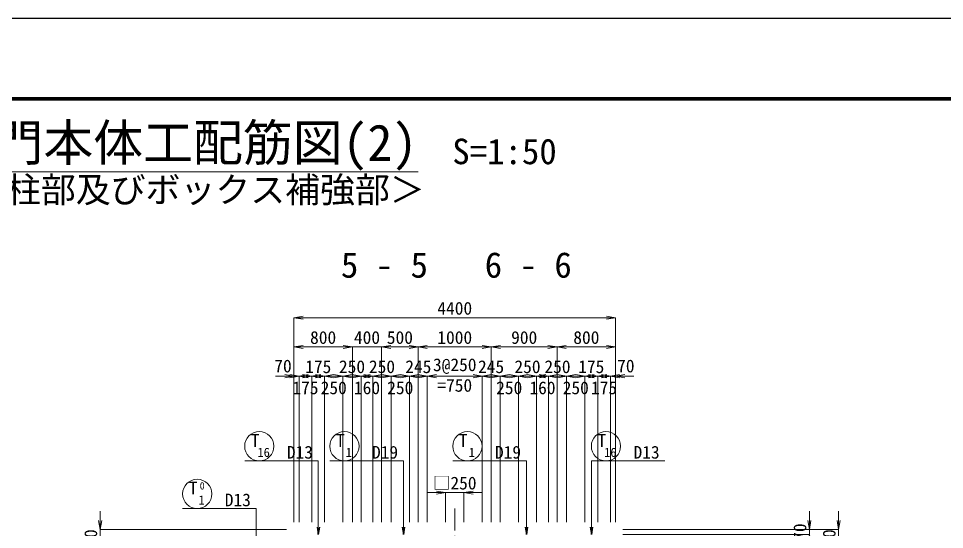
# Model space of a CAD drawing. Header units: millimetres. Extents: x 169470 to 758170, y -17820 to 11880.
# Drawn here: x 230330 to 242994, y 4883 to 11880 of the extents above; entities that cross this region are included whole.
import ezdxf
from ezdxf.enums import TextEntityAlignment as Align

# ---------------------------------------------------------------- set-up
doc = ezdxf.new("R2010")
doc.units = ezdxf.units.MM
doc.header["$LTSCALE"] = 50
doc.header["$PDSIZE"] = 300
doc.linetypes.add('SXF_一点短鎖線', pattern=[9.25, 6, -1.5, 0.25, -1.5])
doc.layers.get('Defpoints').update_dxf_attribs({"color": 151})
for name, color, linetype, lineweight in [('D-BMK', 2, 'SXF_一点短鎖線', 13), ('D-STR-DIM', 7, 'Continuous', 13), ('D-STR-HTXT', 7, 'Continuous', 13), ('D-STR-TXT', 7, 'Continuous', 13), ('D-TTL', 2, 'Continuous', 140), ('D-TTL-LINE', 7, 'Continuous', 13), ('D-TTL-TXT', 7, 'Continuous', 13)]:
    doc.layers.add(name, color=color, linetype=linetype, lineweight=lineweight)
doc.styles.add('MS ゴシック', font='MS Gothic.ttf')
doc.styles.add('YOKO_GOTHIC', font='MS Gothic.ttf')
doc.dimstyles.new('DIM-50', dxfattribs={"dimscale": 50, "dimtxt": 3.5, "dimasz": 2.5, "dimexe": 0, "dimexo": 2, "dimgap": 0.8, "dimtad": 1, "dimdec": 0, "dimzin": 1, "dimdsep": 46, "dimtxsty": 'MS ゴシック', "dimblk": 'OPEN', "dimcen": 0.1, "dimclrd": 256, "dimclre": 256, "dimclrt": 256, "dimaunit": 1, "dimadec": 3, "dimazin": 0, "dimtfac": 1, "dimtdec": 0, "dimtix": 1, "dimtmove": 2, "dimatfit": 3, "dimldrblk": 'OPEN', "dimfxl": 1, "dimlwd": -1, "dimlwe": -1, "dimarcsym": 2})
doc.dimstyles.new('S50', dxfattribs={"dimscale": 50, "dimtxt": 3.5, "dimasz": 2, "dimexe": 1, "dimexo": 1, "dimgap": 1, "dimtad": 1, "dimdec": 0, "dimzin": 1, "dimdsep": 46, "dimtxsty": 'YOKO_GOTHIC', "dimblk": 'OPEN', "dimcen": 0, "dimclrd": 256, "dimclre": 256, "dimclrt": 256, "dimaunit": 1, "dimadec": 3, "dimazin": 0, "dimtfac": 1, "dimtdec": 0, "dimtix": 1, "dimtmove": 2, "dimatfit": 3, "dimldrblk": 'OPEN', "dimfxl": 1, "dimlwd": -1, "dimlwe": -1, "dimarcsym": 0})

# ---------------------------------------------------------------- blocks, each defined once
blk = doc.blocks.new('_Open')
at = {"color": 0, "linetype": 'ByBlock', "lineweight": -2}
for p, q in [((-1, 0.17), (0, 0)), ((-1, -0.17), (0, 0)), ((0, 0), (-1, 0))]:
    blk.add_line(p, q, dxfattribs=at)
blk = doc.blocks.new('*D1336')
at = {"layer": 'D-STR-DIM', "transparency": 16777216}
for p, q in [((231446, 5008), (231446, 5133)), ((233996, 4883), (231446, 4883)), ((231446, 4883), (231446, 4533)), ((233996, 4533), (231446, 4533)), ((231446, 4408), (231446, 4283))]:
    blk.add_line(p, q, dxfattribs=at)
at = {"layer": 'Defpoints', "color": 0, "transparency": 16777216}
for p in [(234096, 4883), (231446, 4533), (234096, 4533)]:
    blk.add_point(p, dxfattribs=at)
at = {"layer": 'D-STR-DIM', "transparency": 16777216, "xscale": 125, "yscale": 125, "zscale": 125}
for p, rotation in [((231446, 4883), 270), ((231446, 4533), 90)]:
    blk.add_blockref('_Open', p, dxfattribs=dict(at, rotation=rotation))
at = {"layer": 'D-STR-DIM', "transparency": 16777216, "insert": (231319, 4708), "char_height": 175, "attachment_point": 5, "rotation": 90, "style": 'MS ゴシック'}
blk.add_mtext('350', dxfattribs=at)
blk = doc.blocks.new('*D1342')
at = {"layer": 'D-STR-DIM', "transparency": 16777216}
for p, q in [((234096, 4983), (234096, 7783)), ((234221, 7783), (238371, 7783)), ((238496, 4983), (238496, 7783))]:
    blk.add_line(p, q, dxfattribs=at)
at = {"layer": 'Defpoints', "color": 0, "transparency": 16777216}
for p in [(238496, 7783), (234096, 4883), (238496, 4883)]:
    blk.add_point(p, dxfattribs=at)
at = {"layer": 'D-STR-DIM', "transparency": 16777216, "xscale": 125, "yscale": 125, "zscale": 125, "rotation": 180}
blk.add_blockref('_Open', (234096, 7783), dxfattribs=at)
at = {"layer": 'D-STR-DIM', "transparency": 16777216, "xscale": 125, "yscale": 125, "zscale": 125}
blk.add_blockref('_Open', (238496, 7783), dxfattribs=at)
at = {"layer": 'D-STR-DIM', "transparency": 16777216, "insert": (236296, 7911), "char_height": 175, "attachment_point": 5, "style": 'MS ゴシック'}
blk.add_mtext('4400', dxfattribs=at)
blk = doc.blocks.new('*D1343')
at = {"layer": 'D-STR-DIM', "transparency": 16777216}
for p, q in [((234096, 4983), (234096, 7383)), ((234221, 7383), (234771, 7383)), ((234896, 4983), (234896, 7383))]:
    blk.add_line(p, q, dxfattribs=at)
at = {"layer": 'Defpoints', "color": 0, "transparency": 16777216}
for p in [(234896, 7383), (234096, 4883), (234896, 4883)]:
    blk.add_point(p, dxfattribs=at)
at = {"layer": 'D-STR-DIM', "transparency": 16777216, "xscale": 125, "yscale": 125, "zscale": 125, "rotation": 180}
blk.add_blockref('_Open', (234096, 7383), dxfattribs=at)
at = {"layer": 'D-STR-DIM', "transparency": 16777216, "xscale": 125, "yscale": 125, "zscale": 125}
blk.add_blockref('_Open', (234896, 7383), dxfattribs=at)
at = {"layer": 'D-STR-DIM', "transparency": 16777216, "insert": (234496, 7511), "char_height": 175, "attachment_point": 5, "style": 'MS ゴシック'}
blk.add_mtext('800', dxfattribs=at)
blk = doc.blocks.new('*D1344')
at = {"layer": 'D-STR-DIM', "transparency": 16777216}
for p, q in [((234771, 7383), (234646, 7383)), ((234896, 4983), (234896, 7383)), ((234896, 7383), (235296, 7383)), ((235296, 4983), (235296, 7383)), ((235421, 7383), (235546, 7383))]:
    blk.add_line(p, q, dxfattribs=at)
at = {"layer": 'Defpoints', "color": 0, "transparency": 16777216}
for p in [(235296, 7383), (234896, 4883), (235296, 4883)]:
    blk.add_point(p, dxfattribs=at)
at = {"layer": 'D-STR-DIM', "transparency": 16777216, "xscale": 125, "yscale": 125, "zscale": 125}
blk.add_blockref('_Open', (234896, 7383), dxfattribs=at)
at = {"layer": 'D-STR-DIM', "transparency": 16777216, "xscale": 125, "yscale": 125, "zscale": 125, "rotation": 180}
blk.add_blockref('_Open', (235296, 7383), dxfattribs=at)
at = {"layer": 'D-STR-DIM', "transparency": 16777216, "insert": (235096, 7511), "char_height": 175, "attachment_point": 5, "style": 'MS ゴシック'}
blk.add_mtext('400', dxfattribs=at)
blk = doc.blocks.new('*D1345')
at = {"layer": 'D-STR-DIM', "transparency": 16777216}
for p, q in [((235296, 4983), (235296, 7383)), ((235421, 7383), (235671, 7383)), ((235796, 4983), (235796, 7383))]:
    blk.add_line(p, q, dxfattribs=at)
at = {"layer": 'Defpoints', "color": 0, "transparency": 16777216}
for p in [(235796, 7383), (235296, 4883), (235796, 4883)]:
    blk.add_point(p, dxfattribs=at)
at = {"layer": 'D-STR-DIM', "transparency": 16777216, "xscale": 125, "yscale": 125, "zscale": 125, "rotation": 180}
blk.add_blockref('_Open', (235296, 7383), dxfattribs=at)
at = {"layer": 'D-STR-DIM', "transparency": 16777216, "xscale": 125, "yscale": 125, "zscale": 125}
blk.add_blockref('_Open', (235796, 7383), dxfattribs=at)
at = {"layer": 'D-STR-DIM', "transparency": 16777216, "insert": (235546, 7511), "char_height": 175, "attachment_point": 5, "style": 'MS ゴシック'}
blk.add_mtext('500', dxfattribs=at)
blk = doc.blocks.new('*D1346')
at = {"layer": 'D-STR-DIM', "transparency": 16777216}
for p, q in [((235796, 4983), (235796, 7383)), ((235921, 7383), (236671, 7383)), ((236796, 4983), (236796, 7383))]:
    blk.add_line(p, q, dxfattribs=at)
at = {"layer": 'Defpoints', "color": 0, "transparency": 16777216}
for p in [(236796, 7383), (235796, 4883), (236796, 4883)]:
    blk.add_point(p, dxfattribs=at)
at = {"layer": 'D-STR-DIM', "transparency": 16777216, "xscale": 125, "yscale": 125, "zscale": 125, "rotation": 180}
blk.add_blockref('_Open', (235796, 7383), dxfattribs=at)
at = {"layer": 'D-STR-DIM', "transparency": 16777216, "xscale": 125, "yscale": 125, "zscale": 125}
blk.add_blockref('_Open', (236796, 7383), dxfattribs=at)
at = {"layer": 'D-STR-DIM', "transparency": 16777216, "insert": (236296, 7511), "char_height": 175, "attachment_point": 5, "style": 'MS ゴシック'}
blk.add_mtext('1000', dxfattribs=at)
blk = doc.blocks.new('*D1347')
at = {"layer": 'D-STR-DIM', "transparency": 16777216}
for p, q in [((233971, 6983), (233846, 6983)), ((234096, 4983), (234096, 6983)), ((234096, 6983), (234166, 6983)), ((234166, 4983), (234166, 6983)), ((234291, 6983), (234416, 6983))]:
    blk.add_line(p, q, dxfattribs=at)
at = {"layer": 'Defpoints', "color": 0, "transparency": 16777216}
for p in [(234166, 6983), (234096, 4883), (234166, 4883)]:
    blk.add_point(p, dxfattribs=at)
at = {"layer": 'D-STR-DIM', "transparency": 16777216, "xscale": 125, "yscale": 125, "zscale": 125}
blk.add_blockref('_Open', (234096, 6983), dxfattribs=at)
at = {"layer": 'D-STR-DIM', "transparency": 16777216, "xscale": 125, "yscale": 125, "zscale": 125, "rotation": 180}
blk.add_blockref('_Open', (234166, 6983), dxfattribs=at)
at = {"layer": 'D-STR-DIM', "transparency": 16777216, "insert": (233947, 7121), "char_height": 175, "attachment_point": 5, "style": 'MS ゴシック'}
blk.add_mtext('70', dxfattribs=at)
blk = doc.blocks.new('*D1348')
at = {"layer": 'D-STR-DIM', "transparency": 16777216}
for p, q in [((238301, 6983), (238176, 6983)), ((238426, 4983), (238426, 6983)), ((238496, 6983), (238426, 6983)), ((238496, 4983), (238496, 6983)), ((238621, 6983), (238746, 6983))]:
    blk.add_line(p, q, dxfattribs=at)
at = {"layer": 'Defpoints', "color": 0, "transparency": 16777216}
for p in [(238426, 6983), (238426, 4883), (238496, 4883)]:
    blk.add_point(p, dxfattribs=at)
at = {"layer": 'D-STR-DIM', "transparency": 16777216, "xscale": 125, "yscale": 125, "zscale": 125}
blk.add_blockref('_Open', (238426, 6983), dxfattribs=at)
at = {"layer": 'D-STR-DIM', "transparency": 16777216, "xscale": 125, "yscale": 125, "zscale": 125, "rotation": 180}
blk.add_blockref('_Open', (238496, 6983), dxfattribs=at)
at = {"layer": 'D-STR-DIM', "transparency": 16777216, "insert": (238636, 7121), "char_height": 175, "attachment_point": 5, "style": 'MS ゴシック'}
blk.add_mtext('70', dxfattribs=at)
blk = doc.blocks.new('*D1349')
at = {"layer": 'D-STR-DIM', "transparency": 16777216}
for p, q in [((234041, 6983), (233916, 6983)), ((234166, 4983), (234166, 6983)), ((234166, 6983), (234341, 6983)), ((234341, 4983), (234341, 6983)), ((234466, 6983), (234591, 6983))]:
    blk.add_line(p, q, dxfattribs=at)
at = {"layer": 'Defpoints', "color": 0, "transparency": 16777216}
for p in [(234341, 6983), (234166, 4883), (234341, 4883)]:
    blk.add_point(p, dxfattribs=at)
at = {"layer": 'D-STR-DIM', "transparency": 16777216, "xscale": 125, "yscale": 125, "zscale": 125}
blk.add_blockref('_Open', (234166, 6983), dxfattribs=at)
at = {"layer": 'D-STR-DIM', "transparency": 16777216, "xscale": 125, "yscale": 125, "zscale": 125, "rotation": 180}
blk.add_blockref('_Open', (234341, 6983), dxfattribs=at)
at = {"layer": 'D-STR-DIM', "transparency": 16777216, "insert": (234254, 6822), "char_height": 175, "attachment_point": 5, "style": 'MS ゴシック'}
blk.add_mtext('175', dxfattribs=at)
blk = doc.blocks.new('*D1350')
at = {"layer": 'D-STR-DIM', "transparency": 16777216}
for p, q in [((235796, 6983), (235671, 6983)), ((235921, 4983), (235921, 6983)), ((235921, 6983), (236671, 6983)), ((236671, 4983), (236671, 6983)), ((236796, 6983), (236921, 6983))]:
    blk.add_line(p, q, dxfattribs=at)
at = {"layer": 'Defpoints', "color": 0, "transparency": 16777216}
for p in [(236671, 6983), (235921, 4883), (236671, 4883)]:
    blk.add_point(p, dxfattribs=at)
at = {"layer": 'D-STR-DIM', "transparency": 16777216, "xscale": 125, "yscale": 125, "zscale": 125}
blk.add_blockref('_Open', (235921, 6983), dxfattribs=at)
at = {"layer": 'D-STR-DIM', "transparency": 16777216, "xscale": 125, "yscale": 125, "zscale": 125, "rotation": 180}
blk.add_blockref('_Open', (236671, 6983), dxfattribs=at)
at = {"layer": 'D-STR-DIM', "transparency": 16777216, "char_height": 175, "attachment_point": 5, "style": 'MS ゴシック'}
for s, insert in [('3@250', (236296, 7120)), ('=750', (236296, 6856))]:
    blk.add_mtext(s, dxfattribs=dict(at, insert=insert))
blk = doc.blocks.new('*D1351')
at = {"layer": 'D-STR-DIM', "transparency": 16777216}
for p, q in [((234216, 6983), (234091, 6983)), ((234341, 4983), (234341, 6983)), ((234341, 6983), (234516, 6983)), ((234516, 4983), (234516, 6983)), ((234641, 6983), (234766, 6983))]:
    blk.add_line(p, q, dxfattribs=at)
at = {"layer": 'Defpoints', "color": 0, "transparency": 16777216}
for p in [(234516, 6983), (234341, 4883), (234516, 4883)]:
    blk.add_point(p, dxfattribs=at)
at = {"layer": 'D-STR-DIM', "transparency": 16777216, "xscale": 125, "yscale": 125, "zscale": 125}
blk.add_blockref('_Open', (234341, 6983), dxfattribs=at)
at = {"layer": 'D-STR-DIM', "transparency": 16777216, "xscale": 125, "yscale": 125, "zscale": 125, "rotation": 180}
blk.add_blockref('_Open', (234516, 6983), dxfattribs=at)
at = {"layer": 'D-STR-DIM', "transparency": 16777216, "insert": (234429, 7111), "char_height": 175, "attachment_point": 5, "style": 'MS ゴシック'}
blk.add_mtext('175', dxfattribs=at)
blk = doc.blocks.new('*D1352')
at = {"layer": 'D-STR-DIM', "transparency": 16777216}
for p, q in [((234391, 6983), (234266, 6983)), ((234516, 4983), (234516, 6983)), ((234516, 6983), (234766, 6983)), ((234766, 4983), (234766, 6983)), ((234891, 6983), (235016, 6983))]:
    blk.add_line(p, q, dxfattribs=at)
at = {"layer": 'Defpoints', "color": 0, "transparency": 16777216}
for p in [(234766, 6983), (234516, 4883), (234766, 4883)]:
    blk.add_point(p, dxfattribs=at)
at = {"layer": 'D-STR-DIM', "transparency": 16777216, "xscale": 125, "yscale": 125, "zscale": 125}
blk.add_blockref('_Open', (234516, 6983), dxfattribs=at)
at = {"layer": 'D-STR-DIM', "transparency": 16777216, "xscale": 125, "yscale": 125, "zscale": 125, "rotation": 180}
blk.add_blockref('_Open', (234766, 6983), dxfattribs=at)
at = {"layer": 'D-STR-DIM', "transparency": 16777216, "insert": (234641, 6822), "char_height": 175, "attachment_point": 5, "style": 'MS ゴシック'}
blk.add_mtext('250', dxfattribs=at)
blk = doc.blocks.new('*D1353')
at = {"layer": 'D-STR-DIM', "transparency": 16777216}
for p, q in [((234641, 6983), (234516, 6983)), ((234766, 4983), (234766, 6983)), ((234766, 6983), (235016, 6983)), ((235016, 4983), (235016, 6983)), ((235141, 6983), (235266, 6983))]:
    blk.add_line(p, q, dxfattribs=at)
at = {"layer": 'Defpoints', "color": 0, "transparency": 16777216}
for p in [(235016, 6983), (234766, 4883), (235016, 4883)]:
    blk.add_point(p, dxfattribs=at)
at = {"layer": 'D-STR-DIM', "transparency": 16777216, "xscale": 125, "yscale": 125, "zscale": 125}
blk.add_blockref('_Open', (234766, 6983), dxfattribs=at)
at = {"layer": 'D-STR-DIM', "transparency": 16777216, "xscale": 125, "yscale": 125, "zscale": 125, "rotation": 180}
blk.add_blockref('_Open', (235016, 6983), dxfattribs=at)
at = {"layer": 'D-STR-DIM', "transparency": 16777216, "insert": (234891, 7111), "char_height": 175, "attachment_point": 5, "style": 'MS ゴシック'}
blk.add_mtext('250', dxfattribs=at)
blk = doc.blocks.new('*D1354')
at = {"layer": 'D-STR-DIM', "transparency": 16777216}
for p, q in [((234891, 6983), (234766, 6983)), ((235016, 4983), (235016, 6983)), ((235016, 6983), (235176, 6983)), ((235176, 4983), (235176, 6983)), ((235301, 6983), (235426, 6983))]:
    blk.add_line(p, q, dxfattribs=at)
at = {"layer": 'Defpoints', "color": 0, "transparency": 16777216}
for p in [(235176, 6983), (235016, 4883), (235176, 4883)]:
    blk.add_point(p, dxfattribs=at)
at = {"layer": 'D-STR-DIM', "transparency": 16777216, "xscale": 125, "yscale": 125, "zscale": 125}
blk.add_blockref('_Open', (235016, 6983), dxfattribs=at)
at = {"layer": 'D-STR-DIM', "transparency": 16777216, "xscale": 125, "yscale": 125, "zscale": 125, "rotation": 180}
blk.add_blockref('_Open', (235176, 6983), dxfattribs=at)
at = {"layer": 'D-STR-DIM', "transparency": 16777216, "insert": (235096, 6822), "char_height": 175, "attachment_point": 5, "style": 'MS ゴシック'}
blk.add_mtext('160', dxfattribs=at)
blk = doc.blocks.new('*D1355')
at = {"layer": 'D-STR-DIM', "transparency": 16777216}
for p, q in [((235051, 6983), (234926, 6983)), ((235176, 4983), (235176, 6983)), ((235176, 6983), (235426, 6983)), ((235426, 4983), (235426, 6983)), ((235551, 6983), (235676, 6983))]:
    blk.add_line(p, q, dxfattribs=at)
at = {"layer": 'Defpoints', "color": 0, "transparency": 16777216}
for p in [(235426, 6983), (235176, 4883), (235426, 4883)]:
    blk.add_point(p, dxfattribs=at)
at = {"layer": 'D-STR-DIM', "transparency": 16777216, "xscale": 125, "yscale": 125, "zscale": 125}
blk.add_blockref('_Open', (235176, 6983), dxfattribs=at)
at = {"layer": 'D-STR-DIM', "transparency": 16777216, "xscale": 125, "yscale": 125, "zscale": 125, "rotation": 180}
blk.add_blockref('_Open', (235426, 6983), dxfattribs=at)
at = {"layer": 'D-STR-DIM', "transparency": 16777216, "insert": (235301, 7111), "char_height": 175, "attachment_point": 5, "style": 'MS ゴシック'}
blk.add_mtext('250', dxfattribs=at)
blk = doc.blocks.new('*D1356')
at = {"layer": 'D-STR-DIM', "transparency": 16777216}
for p, q in [((235301, 6983), (235176, 6983)), ((235426, 4983), (235426, 6983)), ((235426, 6983), (235676, 6983)), ((235676, 4983), (235676, 6983)), ((235801, 6983), (235926, 6983))]:
    blk.add_line(p, q, dxfattribs=at)
at = {"layer": 'Defpoints', "color": 0, "transparency": 16777216}
for p in [(235676, 6983), (235426, 4883), (235676, 4883)]:
    blk.add_point(p, dxfattribs=at)
at = {"layer": 'D-STR-DIM', "transparency": 16777216, "xscale": 125, "yscale": 125, "zscale": 125}
blk.add_blockref('_Open', (235426, 6983), dxfattribs=at)
at = {"layer": 'D-STR-DIM', "transparency": 16777216, "xscale": 125, "yscale": 125, "zscale": 125, "rotation": 180}
blk.add_blockref('_Open', (235676, 6983), dxfattribs=at)
at = {"layer": 'D-STR-DIM', "transparency": 16777216, "insert": (235551, 6822), "char_height": 175, "attachment_point": 5, "style": 'MS ゴシック'}
blk.add_mtext('250', dxfattribs=at)
blk = doc.blocks.new('*D1357')
at = {"layer": 'D-STR-DIM', "transparency": 16777216}
for p, q in [((235551, 6983), (235426, 6983)), ((235676, 4983), (235676, 6983)), ((235676, 6983), (235921, 6983)), ((235921, 4983), (235921, 6983)), ((236046, 6983), (236171, 6983))]:
    blk.add_line(p, q, dxfattribs=at)
at = {"layer": 'Defpoints', "color": 0, "transparency": 16777216}
for p in [(235921, 6983), (235676, 4883), (235921, 4883)]:
    blk.add_point(p, dxfattribs=at)
at = {"layer": 'D-STR-DIM', "transparency": 16777216, "xscale": 125, "yscale": 125, "zscale": 125}
blk.add_blockref('_Open', (235676, 6983), dxfattribs=at)
at = {"layer": 'D-STR-DIM', "transparency": 16777216, "xscale": 125, "yscale": 125, "zscale": 125, "rotation": 180}
blk.add_blockref('_Open', (235921, 6983), dxfattribs=at)
at = {"layer": 'D-STR-DIM', "transparency": 16777216, "insert": (235798, 7111), "char_height": 175, "attachment_point": 5, "style": 'MS ゴシック'}
blk.add_mtext('245', dxfattribs=at)
blk = doc.blocks.new('*D1358')
at = {"layer": 'D-STR-DIM', "transparency": 16777216}
for p, q in [((238126, 6983), (238001, 6983)), ((238251, 4983), (238251, 6983)), ((238426, 6983), (238251, 6983)), ((238426, 4983), (238426, 6983)), ((238551, 6983), (238676, 6983))]:
    blk.add_line(p, q, dxfattribs=at)
at = {"layer": 'Defpoints', "color": 0, "transparency": 16777216}
for p in [(238251, 6983), (238251, 4883), (238426, 4883)]:
    blk.add_point(p, dxfattribs=at)
at = {"layer": 'D-STR-DIM', "transparency": 16777216, "xscale": 125, "yscale": 125, "zscale": 125}
blk.add_blockref('_Open', (238251, 6983), dxfattribs=at)
at = {"layer": 'D-STR-DIM', "transparency": 16777216, "xscale": 125, "yscale": 125, "zscale": 125, "rotation": 180}
blk.add_blockref('_Open', (238426, 6983), dxfattribs=at)
at = {"layer": 'D-STR-DIM', "transparency": 16777216, "insert": (238338, 6822), "char_height": 175, "attachment_point": 5, "style": 'MS ゴシック'}
blk.add_mtext('175', dxfattribs=at)
blk = doc.blocks.new('*D1359')
at = {"layer": 'D-STR-DIM', "transparency": 16777216}
for p, q in [((237951, 6983), (237826, 6983)), ((238076, 4983), (238076, 6983)), ((238251, 6983), (238076, 6983)), ((238251, 4983), (238251, 6983)), ((238376, 6983), (238501, 6983))]:
    blk.add_line(p, q, dxfattribs=at)
at = {"layer": 'Defpoints', "color": 0, "transparency": 16777216}
for p in [(238076, 6983), (238076, 4883), (238251, 4883)]:
    blk.add_point(p, dxfattribs=at)
at = {"layer": 'D-STR-DIM', "transparency": 16777216, "xscale": 125, "yscale": 125, "zscale": 125}
blk.add_blockref('_Open', (238076, 6983), dxfattribs=at)
at = {"layer": 'D-STR-DIM', "transparency": 16777216, "xscale": 125, "yscale": 125, "zscale": 125, "rotation": 180}
blk.add_blockref('_Open', (238251, 6983), dxfattribs=at)
at = {"layer": 'D-STR-DIM', "transparency": 16777216, "insert": (238163, 7111), "char_height": 175, "attachment_point": 5, "style": 'MS ゴシック'}
blk.add_mtext('175', dxfattribs=at)
blk = doc.blocks.new('*D1360')
at = {"layer": 'D-STR-DIM', "transparency": 16777216}
for p, q in [((237701, 6983), (237576, 6983)), ((237826, 4983), (237826, 6983)), ((238076, 6983), (237826, 6983)), ((238076, 4983), (238076, 6983)), ((238201, 6983), (238326, 6983))]:
    blk.add_line(p, q, dxfattribs=at)
at = {"layer": 'Defpoints', "color": 0, "transparency": 16777216}
for p in [(237826, 6983), (237826, 4883), (238076, 4883)]:
    blk.add_point(p, dxfattribs=at)
at = {"layer": 'D-STR-DIM', "transparency": 16777216, "xscale": 125, "yscale": 125, "zscale": 125}
blk.add_blockref('_Open', (237826, 6983), dxfattribs=at)
at = {"layer": 'D-STR-DIM', "transparency": 16777216, "xscale": 125, "yscale": 125, "zscale": 125, "rotation": 180}
blk.add_blockref('_Open', (238076, 6983), dxfattribs=at)
at = {"layer": 'D-STR-DIM', "transparency": 16777216, "insert": (237951, 6822), "char_height": 175, "attachment_point": 5, "style": 'MS ゴシック'}
blk.add_mtext('250', dxfattribs=at)
blk = doc.blocks.new('*D1361')
at = {"layer": 'D-STR-DIM', "transparency": 16777216}
for p, q in [((237451, 6983), (237326, 6983)), ((237576, 4983), (237576, 6983)), ((237826, 6983), (237576, 6983)), ((237826, 4983), (237826, 6983)), ((237951, 6983), (238076, 6983))]:
    blk.add_line(p, q, dxfattribs=at)
at = {"layer": 'Defpoints', "color": 0, "transparency": 16777216}
for p in [(237576, 6983), (237576, 4883), (237826, 4883)]:
    blk.add_point(p, dxfattribs=at)
at = {"layer": 'D-STR-DIM', "transparency": 16777216, "xscale": 125, "yscale": 125, "zscale": 125}
blk.add_blockref('_Open', (237576, 6983), dxfattribs=at)
at = {"layer": 'D-STR-DIM', "transparency": 16777216, "xscale": 125, "yscale": 125, "zscale": 125, "rotation": 180}
blk.add_blockref('_Open', (237826, 6983), dxfattribs=at)
at = {"layer": 'D-STR-DIM', "transparency": 16777216, "insert": (237701, 7111), "char_height": 175, "attachment_point": 5, "style": 'MS ゴシック'}
blk.add_mtext('250', dxfattribs=at)
blk = doc.blocks.new('*D1362')
at = {"layer": 'D-STR-DIM', "transparency": 16777216}
for p, q in [((237291, 6983), (237166, 6983)), ((237416, 4983), (237416, 6983)), ((237576, 6983), (237416, 6983)), ((237576, 4983), (237576, 6983)), ((237701, 6983), (237826, 6983))]:
    blk.add_line(p, q, dxfattribs=at)
at = {"layer": 'Defpoints', "color": 0, "transparency": 16777216}
for p in [(237416, 6983), (237416, 4883), (237576, 4883)]:
    blk.add_point(p, dxfattribs=at)
at = {"layer": 'D-STR-DIM', "transparency": 16777216, "xscale": 125, "yscale": 125, "zscale": 125}
blk.add_blockref('_Open', (237416, 6983), dxfattribs=at)
at = {"layer": 'D-STR-DIM', "transparency": 16777216, "xscale": 125, "yscale": 125, "zscale": 125, "rotation": 180}
blk.add_blockref('_Open', (237576, 6983), dxfattribs=at)
at = {"layer": 'D-STR-DIM', "transparency": 16777216, "insert": (237496, 6822), "char_height": 175, "attachment_point": 5, "style": 'MS ゴシック'}
blk.add_mtext('160', dxfattribs=at)
blk = doc.blocks.new('*D1363')
at = {"layer": 'D-STR-DIM', "transparency": 16777216}
for p, q in [((237041, 6983), (236916, 6983)), ((237166, 4983), (237166, 6983)), ((237416, 6983), (237166, 6983)), ((237416, 4983), (237416, 6983)), ((237541, 6983), (237666, 6983))]:
    blk.add_line(p, q, dxfattribs=at)
at = {"layer": 'Defpoints', "color": 0, "transparency": 16777216}
for p in [(237166, 6983), (237166, 4883), (237416, 4883)]:
    blk.add_point(p, dxfattribs=at)
at = {"layer": 'D-STR-DIM', "transparency": 16777216, "xscale": 125, "yscale": 125, "zscale": 125}
blk.add_blockref('_Open', (237166, 6983), dxfattribs=at)
at = {"layer": 'D-STR-DIM', "transparency": 16777216, "xscale": 125, "yscale": 125, "zscale": 125, "rotation": 180}
blk.add_blockref('_Open', (237416, 6983), dxfattribs=at)
at = {"layer": 'D-STR-DIM', "transparency": 16777216, "insert": (237291, 7111), "char_height": 175, "attachment_point": 5, "style": 'MS ゴシック'}
blk.add_mtext('250', dxfattribs=at)
blk = doc.blocks.new('*D1364')
at = {"layer": 'D-STR-DIM', "transparency": 16777216}
for p, q in [((236791, 6983), (236666, 6983)), ((236916, 4983), (236916, 6983)), ((237166, 6983), (236916, 6983)), ((237166, 4983), (237166, 6983)), ((237291, 6983), (237416, 6983))]:
    blk.add_line(p, q, dxfattribs=at)
at = {"layer": 'Defpoints', "color": 0, "transparency": 16777216}
for p in [(236916, 6983), (236916, 4883), (237166, 4883)]:
    blk.add_point(p, dxfattribs=at)
at = {"layer": 'D-STR-DIM', "transparency": 16777216, "xscale": 125, "yscale": 125, "zscale": 125}
blk.add_blockref('_Open', (236916, 6983), dxfattribs=at)
at = {"layer": 'D-STR-DIM', "transparency": 16777216, "xscale": 125, "yscale": 125, "zscale": 125, "rotation": 180}
blk.add_blockref('_Open', (237166, 6983), dxfattribs=at)
at = {"layer": 'D-STR-DIM', "transparency": 16777216, "insert": (237041, 6822), "char_height": 175, "attachment_point": 5, "style": 'MS ゴシック'}
blk.add_mtext('250', dxfattribs=at)
blk = doc.blocks.new('*D1365')
at = {"layer": 'D-STR-DIM', "transparency": 16777216}
for p, q in [((236546, 6983), (236421, 6983)), ((236671, 4983), (236671, 6983)), ((236916, 6983), (236671, 6983)), ((236916, 4983), (236916, 6983)), ((237041, 6983), (237166, 6983))]:
    blk.add_line(p, q, dxfattribs=at)
at = {"layer": 'Defpoints', "color": 0, "transparency": 16777216}
for p in [(236671, 6983), (236671, 4883), (236916, 4883)]:
    blk.add_point(p, dxfattribs=at)
at = {"layer": 'D-STR-DIM', "transparency": 16777216, "xscale": 125, "yscale": 125, "zscale": 125}
blk.add_blockref('_Open', (236671, 6983), dxfattribs=at)
at = {"layer": 'D-STR-DIM', "transparency": 16777216, "xscale": 125, "yscale": 125, "zscale": 125, "rotation": 180}
blk.add_blockref('_Open', (236916, 6983), dxfattribs=at)
at = {"layer": 'D-STR-DIM', "transparency": 16777216, "insert": (236793, 7111), "char_height": 175, "attachment_point": 5, "style": 'MS ゴシック'}
blk.add_mtext('245', dxfattribs=at)
blk = doc.blocks.new('*D1366')
at = {"layer": 'D-STR-DIM', "transparency": 16777216}
for p, q in [((237696, 4983), (237696, 7383)), ((238371, 7383), (237821, 7383)), ((238496, 4983), (238496, 7383))]:
    blk.add_line(p, q, dxfattribs=at)
at = {"layer": 'Defpoints', "color": 0, "transparency": 16777216}
for p in [(237696, 7383), (237696, 4883), (238496, 4883)]:
    blk.add_point(p, dxfattribs=at)
at = {"layer": 'D-STR-DIM', "transparency": 16777216, "xscale": 125, "yscale": 125, "zscale": 125, "rotation": 180}
blk.add_blockref('_Open', (237696, 7383), dxfattribs=at)
at = {"layer": 'D-STR-DIM', "transparency": 16777216, "xscale": 125, "yscale": 125, "zscale": 125}
blk.add_blockref('_Open', (238496, 7383), dxfattribs=at)
at = {"layer": 'D-STR-DIM', "transparency": 16777216, "insert": (238096, 7511), "char_height": 175, "attachment_point": 5, "style": 'MS ゴシック'}
blk.add_mtext('800', dxfattribs=at)
blk = doc.blocks.new('*D1367')
at = {"layer": 'D-STR-DIM', "transparency": 16777216}
for p, q in [((236796, 4983), (236796, 7383)), ((237571, 7383), (236921, 7383)), ((237696, 4983), (237696, 7383))]:
    blk.add_line(p, q, dxfattribs=at)
at = {"layer": 'Defpoints', "color": 0, "transparency": 16777216}
for p in [(236796, 7383), (236796, 4883), (237696, 4883)]:
    blk.add_point(p, dxfattribs=at)
at = {"layer": 'D-STR-DIM', "transparency": 16777216, "xscale": 125, "yscale": 125, "zscale": 125, "rotation": 180}
blk.add_blockref('_Open', (236796, 7383), dxfattribs=at)
at = {"layer": 'D-STR-DIM', "transparency": 16777216, "xscale": 125, "yscale": 125, "zscale": 125}
blk.add_blockref('_Open', (237696, 7383), dxfattribs=at)
at = {"layer": 'D-STR-DIM', "transparency": 16777216, "insert": (237246, 7511), "char_height": 175, "attachment_point": 5, "style": 'MS ゴシック'}
blk.add_mtext('900', dxfattribs=at)
blk = doc.blocks.new('*D1392')
at = {"layer": 'D-STR-DIM', "transparency": 16777216}
for p, q in [((241146, 5008), (241146, 5133)), ((238596, 4883), (241146, 4883)), ((238596, 4813), (241146, 4813)), ((241146, 4883), (241146, 4813)), ((241146, 4688), (241146, 4563))]:
    blk.add_line(p, q, dxfattribs=at)
at = {"layer": 'Defpoints', "color": 0, "transparency": 16777216}
for p in [(238496, 4883), (238496, 4813), (241146, 4813)]:
    blk.add_point(p, dxfattribs=at)
at = {"layer": 'D-STR-DIM', "transparency": 16777216, "xscale": 125, "yscale": 125, "zscale": 125}
for p, rotation in [((241146, 4883), 270), ((241146, 4813), 90)]:
    blk.add_blockref('_Open', p, dxfattribs=dict(at, rotation=rotation))
at = {"layer": 'D-STR-DIM', "transparency": 16777216, "insert": (241018, 4848), "char_height": 175, "attachment_point": 5, "rotation": 90, "style": 'MS ゴシック'}
blk.add_mtext('70', dxfattribs=at)
blk = doc.blocks.new('*D1402')
at = {"layer": 'D-STR-DIM', "transparency": 16777216}
for p, q in [((241546, 5008), (241546, 5133)), ((238596, 4883), (241546, 4883)), ((241546, 4533), (241546, 4883)), ((237676, 4533), (241546, 4533)), ((241546, 4408), (241546, 4283))]:
    blk.add_line(p, q, dxfattribs=at)
at = {"layer": 'Defpoints', "color": 0, "transparency": 16777216}
for p in [(238496, 4883), (241546, 4883), (237576, 4533)]:
    blk.add_point(p, dxfattribs=at)
at = {"layer": 'D-STR-DIM', "transparency": 16777216, "xscale": 125, "yscale": 125, "zscale": 125}
for p, rotation in [((241546, 4883), 270), ((241546, 4533), 90)]:
    blk.add_blockref('_Open', p, dxfattribs=dict(at, rotation=rotation))
at = {"layer": 'D-STR-DIM', "transparency": 16777216, "insert": (241418, 4708), "char_height": 175, "attachment_point": 5, "rotation": 90, "style": 'MS ゴシック'}
blk.add_mtext('350', dxfattribs=at)
blk = doc.blocks.new('*D1410')
at = {"layer": 'D-STR-DIM', "transparency": 16777216}
for p, q in [((236046, 5388), (235921, 5388)), ((236171, 4983), (236171, 5388)), ((236171, 5388), (236421, 5388)), ((236421, 4983), (236421, 5388)), ((236546, 5388), (236671, 5388))]:
    blk.add_line(p, q, dxfattribs=at)
at = {"layer": 'Defpoints', "color": 0, "transparency": 16777216}
for p in [(236421, 5388), (236171, 4883), (236421, 4883)]:
    blk.add_point(p, dxfattribs=at)
at = {"layer": 'D-STR-DIM', "transparency": 16777216, "xscale": 125, "yscale": 125, "zscale": 125}
blk.add_blockref('_Open', (236171, 5388), dxfattribs=at)
at = {"layer": 'D-STR-DIM', "transparency": 16777216, "xscale": 125, "yscale": 125, "zscale": 125, "rotation": 180}
blk.add_blockref('_Open', (236421, 5388), dxfattribs=at)
at = {"layer": 'D-STR-DIM', "transparency": 16777216, "insert": (236296, 5517), "char_height": 175, "attachment_point": 5, "style": 'MS ゴシック'}
blk.add_mtext('□250', dxfattribs=at)

msp = doc.modelspace()

# ---------------------------------------------------------------- linework, layer by layer
at = {"layer": 'D-BMK'}
msp.add_line((236295.96, -3916.51), (236295.96, 5207.9), dxfattribs=at)
at = {"layer": 'D-STR-HTXT'}
for p, q in [((233423.12, 5823.59), (234429.68, 5823.59)), ((234587.48, 5823.59), (235594.05, 5823.59)), ((236269.27, 5823.59), (237275.84, 5823.59)), ((238164.52, 5823.59), (239171.09, 5823.59)), ((232574.02, 5171.09), (233580.59, 5171.09)), ((233580.59, 4453.26), (233580.59, 5171.09))]:
    msp.add_line(p, q, dxfattribs=at)
for centre in [(233623.12, 6023.59), (238364.52, 6023.59), (232774.02, 5371.09)]:
    msp.add_circle(centre, 200, dxfattribs=at)
at = {"layer": 'D-STR-HTXT', "color": 4}
for centre in [(234787.48, 6023.59), (236469.27, 6023.59)]:
    msp.add_circle(centre, 200, dxfattribs=at)
at = {"layer": 'D-TTL'}
msp.add_lwpolyline([(212544.53, 10780), (212544.53, -16720), (252544.53, -16720), (252544.53, 10780)], close=True, dxfattribs=at)
at = {"layer": 'D-TTL-LINE'}
msp.add_line((229294.53, 9780), (235794.53, 9780), dxfattribs=at)
at = {"layer": 'Defpoints', "color": 1}
msp.add_lwpolyline([(211519.53, 11880), (211519.53, -17820), (253569.53, -17820), (253569.53, 11880)], close=True, dxfattribs=at)

# ---------------------------------------------------------------- texts
at = {"layer": 'D-STR-TXT', "style": 'MS ゴシック'}
msp.add_text('＜門柱部及びボックス補強部＞', height=350, dxfattribs=at).set_placement((232544.53, 9255.82), align=Align.BOTTOM_CENTER)
at = {"layer": 'D-STR-TXT', "style": 'YOKO_GOTHIC'}
for s, height, p in [('5 - 5', 350, (235334.6, 8331.1)), ('6 - 6', 350, (237301.73, 8331.1)), ('T', 175, (233566.84, 6015.27)), ('T', 175, (238308.25, 6015.27)), ('16', 125, (233682.5, 5877.47)), ('16', 125, (238423.91, 5877.47)), ('T', 175, (232717.75, 5362.77)), ('0', 100, (232842.14, 5431.28)), ('1', 125, (232833.41, 5224.97))]:
    msp.add_text(s, height=height, dxfattribs=at).set_placement(p, align=Align.CENTER)
at = {"layer": 'D-STR-TXT', "color": 4, "style": 'YOKO_GOTHIC'}
for s, height, p in [('T', 175, (234731.21, 6015.27)), ('T', 175, (236413, 6015.27)), ('1', 125, (234846.87, 5877.47)), ('1', 125, (236528.66, 5877.47))]:
    msp.add_text(s, height=height, dxfattribs=at).set_placement(p, align=Align.CENTER)
at = {"layer": 'D-STR-TXT', "style": 'YOKO_GOTHIC'}
for s, p in [('D13', (233999.64, 5853.59)), ('D19', (235164, 5853.59)), ('D13', (238741.04, 5853.59)), ('D13', (233150.54, 5201.09))]:
    msp.add_text(s, height=175, dxfattribs=at).set_placement(p)
at = {"layer": 'D-STR-TXT', "color": 4, "style": 'YOKO_GOTHIC'}
msp.add_text('D19', height=175, dxfattribs=at).set_placement((236845.79, 5853.59))
at = {"layer": 'D-TTL-TXT', "style": 'MS ゴシック'}
for s, height, p in [('樋門本体工配筋図(2)', 500, (232544.53, 9780)), ('S=1:50', 350, (236976.86, 9780))]:
    msp.add_text(s, height=height, dxfattribs=at).set_placement(p, align=Align.BOTTOM_CENTER)

# ---------------------------------------------------------------- dimensions: what is measured, and where the dimension line sits
at = {"layer": 'D-STR-DIM'}
for base, p1, p2, picture, middle in [((238495.85, 7783.49), (234096.06, 4883.49), (238495.85, 4883.49), '*D1342', (236295.96, 7910.99)), ((234895.96, 7383.49), (234096.06, 4883.49), (234895.96, 4883.49), '*D1343', (234496.01, 7510.99)), ((235295.96, 7383.49), (234895.96, 4883.49), (235295.96, 4883.49), '*D1344', (235095.96, 7510.99)), ((235795.96, 7383.49), (235295.96, 4883.49), (235795.96, 4883.49), '*D1345', (235545.96, 7510.99)), ((236795.96, 7383.49), (235795.96, 4883.49), (236795.96, 4883.49), '*D1346', (236295.96, 7510.99)), ((234515.96, 6983.49), (234341.06, 4883.49), (234515.96, 4883.49), '*D1351', (234428.51, 7110.99)), ((235015.96, 6983.49), (234765.96, 4883.49), (235015.96, 4883.49), '*D1353', (234890.96, 7110.99)), ((235425.96, 6983.49), (235175.96, 4883.49), (235425.96, 4883.49), '*D1355', (235300.96, 7110.99)), ((235920.96, 6983.49), (235675.96, 4883.49), (235920.96, 4883.49), '*D1357', (235798.46, 7110.99))]:
    dim = msp.add_linear_dim(base=base, p1=p1, p2=p2, dimstyle='DIM-50', dxfattribs=at)
    dim.commit()
    dim.dimension.update_dxf_attribs({"geometry": picture, "text_midpoint": middle})
for base, p1, p2, angle, picture, middle in [((236795.96, 7383.49), (237695.96, 4883.49), (236795.96, 4883.49), 180, '*D1367', (237245.96, 7510.99)), ((237695.96, 7383.49), (238495.85, 4883.49), (237695.96, 4883.49), 180, '*D1366', (238095.91, 7510.99)), ((236670.96, 6983.49), (236915.96, 4883.49), (236670.96, 4883.49), 180, '*D1365', (236793.46, 7110.99)), ((237165.96, 6983.49), (237415.96, 4883.49), (237165.96, 4883.49), 180, '*D1363', (237290.96, 7110.99)), ((237575.96, 6983.49), (237825.96, 4883.49), (237575.96, 4883.49), 180, '*D1361', (237700.96, 7110.99)), ((238075.96, 6983.49), (238250.85, 4883.49), (238075.96, 4883.49), 180, '*D1359', (238163.41, 7110.99)), ((231446.06, 4533.49), (234096.06, 4883.49), (234096.06, 4533.49), 90, '*D1336', (231318.56, 4708.49)), ((241545.85, 4883.49), (237575.96, 4533.49), (238495.85, 4883.49), 90, '*D1402', (241418.35, 4708.49)), ((241145.85, 4813.49), (238495.85, 4883.49), (238495.85, 4813.49), 90, '*D1392', (241018.35, 4848.49))]:
    dim = msp.add_linear_dim(base=base, p1=p1, p2=p2, angle=angle, dimstyle='DIM-50', dxfattribs=at)
    dim.commit()
    dim.dimension.update_dxf_attribs({"geometry": picture, "text_midpoint": middle})
for base, p1, p2, picture, middle in [((234166.06, 6983.49), (234096.06, 4883.49), (234166.06, 4883.49), '*D1347', (233947.19, 7120.99)), ((234341.06, 6983.49), (234166.06, 4883.49), (234341.06, 4883.49), '*D1349', (234253.56, 6821.9)), ((234765.96, 6983.49), (234515.96, 4883.49), (234765.96, 4883.49), '*D1352', (234640.96, 6821.9)), ((235175.96, 6983.49), (235015.96, 4883.49), (235175.96, 4883.49), '*D1354', (235095.96, 6821.9)), ((235675.96, 6983.49), (235425.96, 4883.49), (235675.96, 4883.49), '*D1356', (235550.96, 6821.9))]:
    dim = msp.add_linear_dim(base=base, p1=p1, p2=p2, dimstyle='DIM-50', dxfattribs=at)
    dim.commit()
    dim.dimension.update_dxf_attribs({"geometry": picture, "text_midpoint": middle, "dimtype": 160})
dim = msp.add_linear_dim(base=(236670.96, 6983.49), p1=(235920.96, 4883.49), p2=(236670.96, 4883.49), text='3@250\\X=<>', dimstyle='DIM-50', dxfattribs=at)
dim.commit()
dim.dimension.update_dxf_attribs({"geometry": '*D1350', "text_midpoint": (236295.96, 6983.49), "dimtype": 160})
for base, p1, p2, picture, middle in [((238425.85, 6983.49), (238495.85, 4883.49), (238425.85, 4883.49), '*D1348', (238636.32, 7120.99)), ((236915.96, 6983.49), (237165.96, 4883.49), (236915.96, 4883.49), '*D1364', (237040.96, 6821.9)), ((237415.96, 6983.49), (237575.96, 4883.49), (237415.96, 4883.49), '*D1362', (237495.96, 6821.9)), ((237825.96, 6983.49), (238075.96, 4883.49), (237825.96, 4883.49), '*D1360', (237950.96, 6821.9)), ((238250.85, 6983.49), (238425.85, 4883.49), (238250.85, 4883.49), '*D1358', (238338.35, 6821.9))]:
    dim = msp.add_linear_dim(base=base, p1=p1, p2=p2, angle=180, dimstyle='DIM-50', dxfattribs=at)
    dim.commit()
    dim.dimension.update_dxf_attribs({"geometry": picture, "text_midpoint": middle, "dimtype": 160})
dim = msp.add_linear_dim(base=(236420.96, 5387.69), p1=(236170.96, 4883.49), p2=(236420.96, 4883.49), text='□250', dimstyle='DIM-50', dxfattribs=at)
dim.commit()
dim.dimension.update_dxf_attribs({"geometry": '*D1410', "text_midpoint": (236295.96, 5516.97)})

# ---------------------------------------------------------------- leaders
at = {"layer": 'D-STR-HTXT'}
for points in [[(234429.68, 4813.49), (234429.68, 5823.59)], [(235594.05, 4813.49), (235594.05, 5823.59)], [(237275.84, 4813.49), (237275.84, 5823.59)], [(238164.52, 4813.49), (238164.52, 5823.59)]]:
    msp.add_leader(points, dimstyle='S50', dxfattribs=at)

doc.saveas('drawing.dxf')
